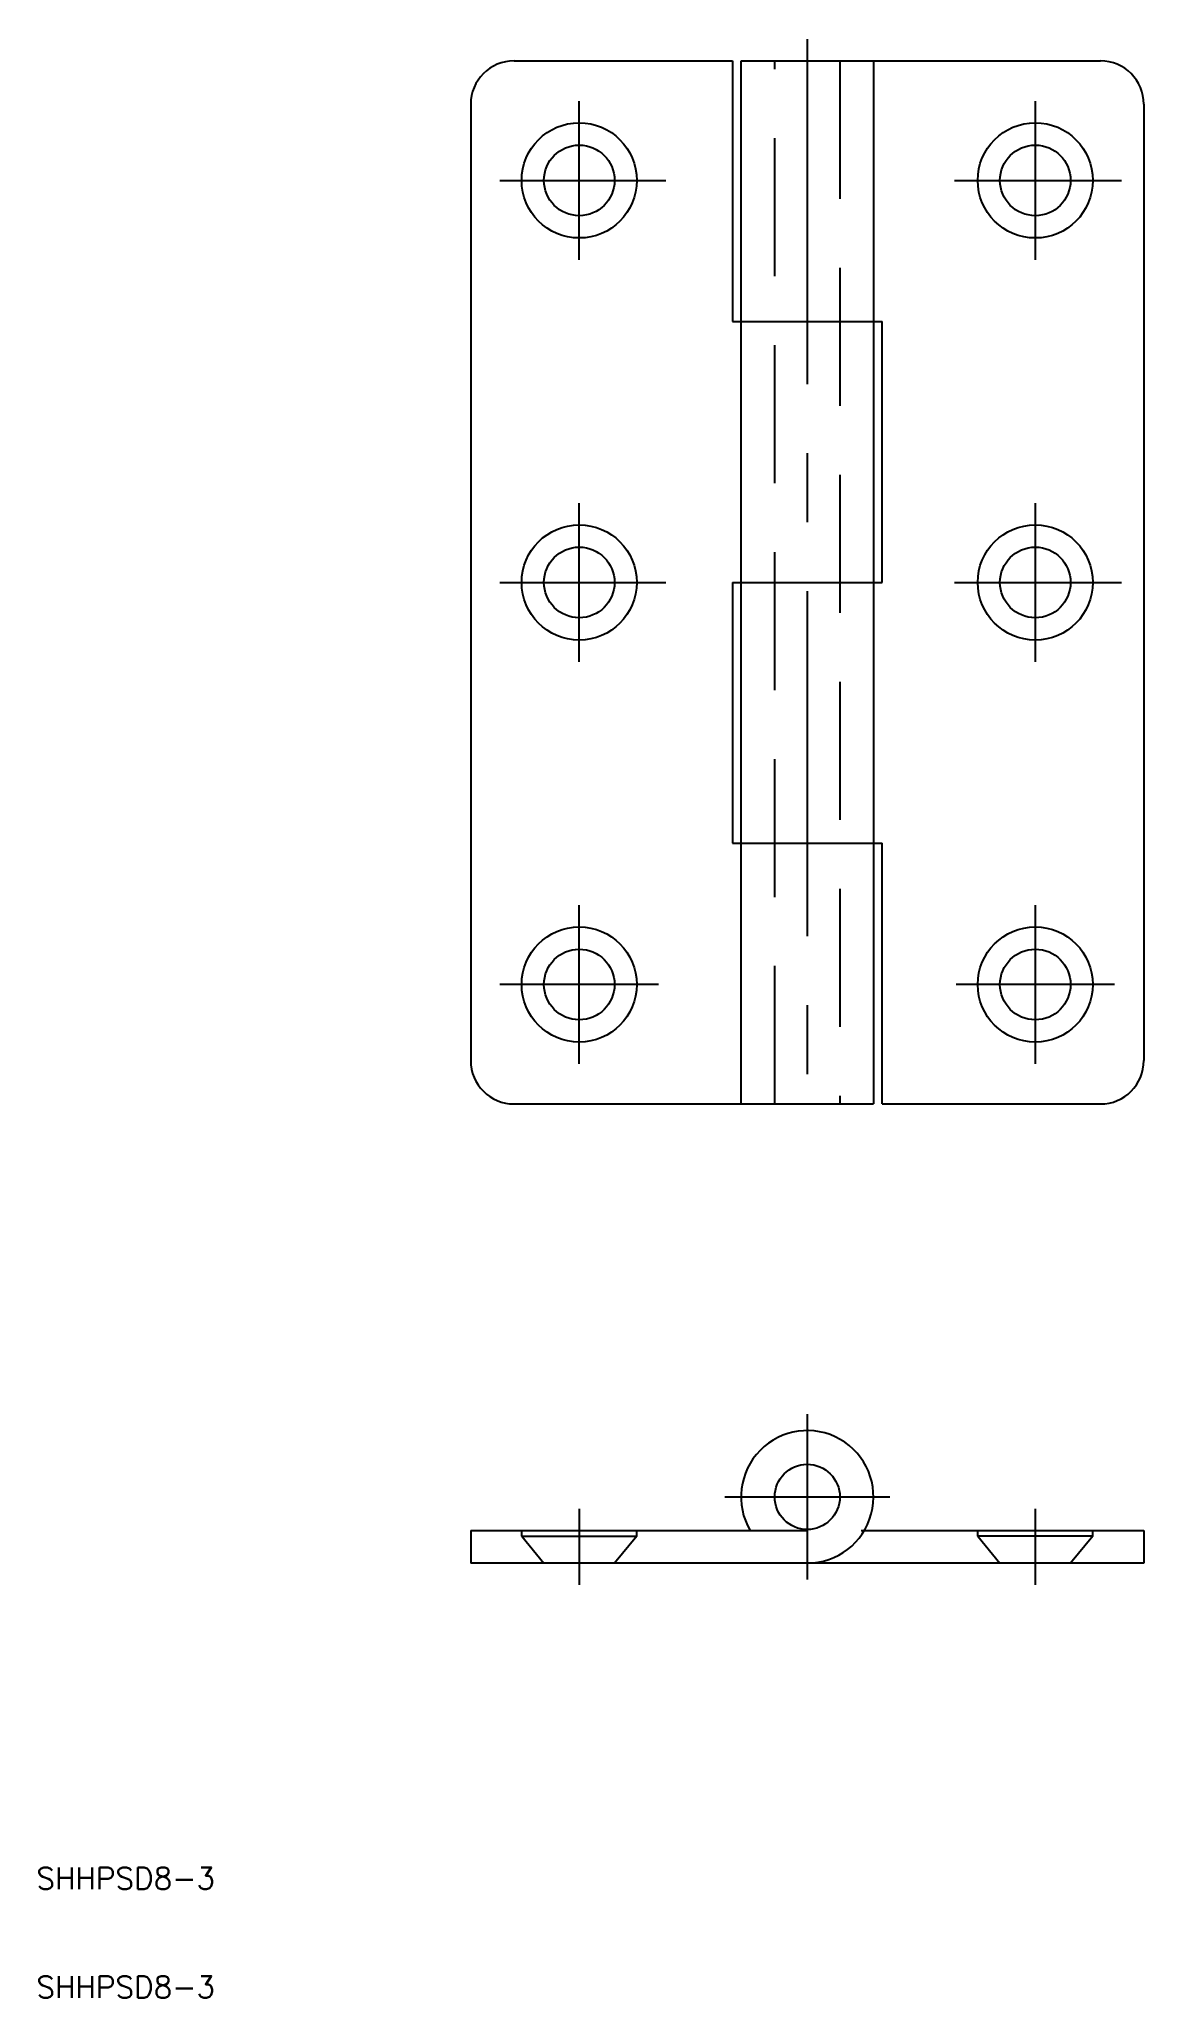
# Model space of a CAD drawing. Extents: x 10 to 112, y 10 to 190.
import ezdxf

# ---------------------------------------------------------------- set-up
doc = ezdxf.new("R2010")
doc.units = 0
doc.linetypes.add('CENTER', pattern=[50.8, 31.75, -6.35, 6.35, -6.35])
doc.linetypes.add('DASHED', pattern=[19.05, 12.7, -6.35])
doc.layers.get('0').update_dxf_attribs({"linetype": 'CONTINUOUS'})
doc.layers.add('CENTER', color=1, linetype='CENTER')
doc.styles.get("Standard").update_dxf_attribs({"font": 'txt.shx'})

msp = doc.modelspace()

# ---------------------------------------------------------------- linework, layer by layer
at = {"color": 7, "linetype": 'CONTINUOUS'}
for points in [[(54, 188.26), (74.1, 188.26)], [(74.1, 188.26), (74.1, 164.26)], [(74.9, 92.26), (74.9, 188.26)], [(74.9, 188.26), (108, 188.26)], [(87.1, 188.26), (87.1, 92.26)], [(50, 184.26), (50, 96.26)], [(112, 184.26), (112, 96.26)], [(74.1, 164.26), (87.9, 164.26)], [(87.9, 140.26), (87.9, 164.26)], [(74.1, 140.26), (87.9, 140.26)], [(74.1, 140.26), (74.1, 116.26)], [(74.1, 116.26), (87.9, 116.26)], [(87.9, 92.26), (87.9, 116.26)], [(54, 92.26), (87.1, 92.26)], [(87.9, 92.26), (108, 92.26)], [(50, 53), (81, 53)], [(50, 53), (50, 50)], [(85.96, 53), (112, 53)], [(112, 53), (112, 50)], [(112, 50), (50, 50)]]:
    msp.add_lwpolyline(points, dxfattribs=at)
at = {"color": 3, "linetype": 'DASHED'}
for points in [[(78, 92.26), (78, 188.26)], [(84, 188.26), (84, 92.26)], [(54.7, 52.5), (54.7, 53)], [(54.7, 52.5), (56.75, 50)], [(54.7, 52.5), (65.3, 52.5)], [(65.3, 52.5), (63.25, 50)], [(65.3, 52.5), (65.3, 53)], [(96.7, 52.5), (96.7, 53)], [(96.7, 52.5), (98.75, 50)], [(107.3, 52.5), (96.7, 52.5)], [(107.3, 52.5), (105.25, 50)], [(107.3, 52.5), (107.3, 53)]]:
    msp.add_lwpolyline(points, dxfattribs=at)
at = {"color": 7, "linetype": 'CONTINUOUS'}
for centre, radius in [((60, 177.26), 5.3), ((102, 177.26), 5.3), ((60, 177.26), 3.25), ((102, 177.26), 3.25), ((60, 140.26), 5.3), ((102, 140.26), 5.3), ((60, 140.26), 3.25), ((102, 140.26), 3.25), ((60, 103.26), 5.3), ((102, 103.26), 5.3), ((60, 103.26), 3.25), ((102, 103.26), 3.25), ((81, 56.1), 3)]:
    msp.add_circle(centre, radius, dxfattribs=at)
for centre, radius, start, end in [((54, 184.26), 4, 90, 180), ((108, 184.26), 4, 0, 90), ((54, 96.26), 4, 180, 270), ((108, 96.26), 4, 270, 0), ((81, 56.1), 6.1, 270, 210.5438)]:
    msp.add_arc(centre, radius, start, end, dxfattribs=at)
at = {"layer": 'CENTER', "color": 1, "linetype": 'CENTER'}
for points in [[(81, 190.26), (81, 90.26)], [(60, 169.96), (60, 184.56)], [(102, 184.56), (102, 169.96)], [(52.7, 177.26), (67.98, 177.26)], [(94.56, 177.26), (109.93, 177.26)], [(60, 132.96), (60, 147.56)], [(102, 147.56), (102, 132.96)], [(52.7, 140.26), (67.98, 140.26)], [(94.56, 140.26), (109.93, 140.26)], [(60, 95.96), (60, 110.56)], [(102, 110.56), (102, 95.96)], [(67.3, 103.26), (52.7, 103.26)], [(109.3, 103.26), (94.7, 103.26)], [(81, 63.7), (81, 48.5)], [(73.4, 56.1), (88.6, 56.1)], [(60, 55), (60, 48)], [(102, 55), (102, 48)]]:
    msp.add_lwpolyline(points, dxfattribs=at)

# ---------------------------------------------------------------- texts
at = {"color": 7, "linetype": 'CONTINUOUS'}
for p in [(10, 20), (10, 10)]:
    msp.add_text('SHHPSD8-3', height=2, dxfattribs=at).set_placement(p)

doc.saveas('drawing.dxf')
